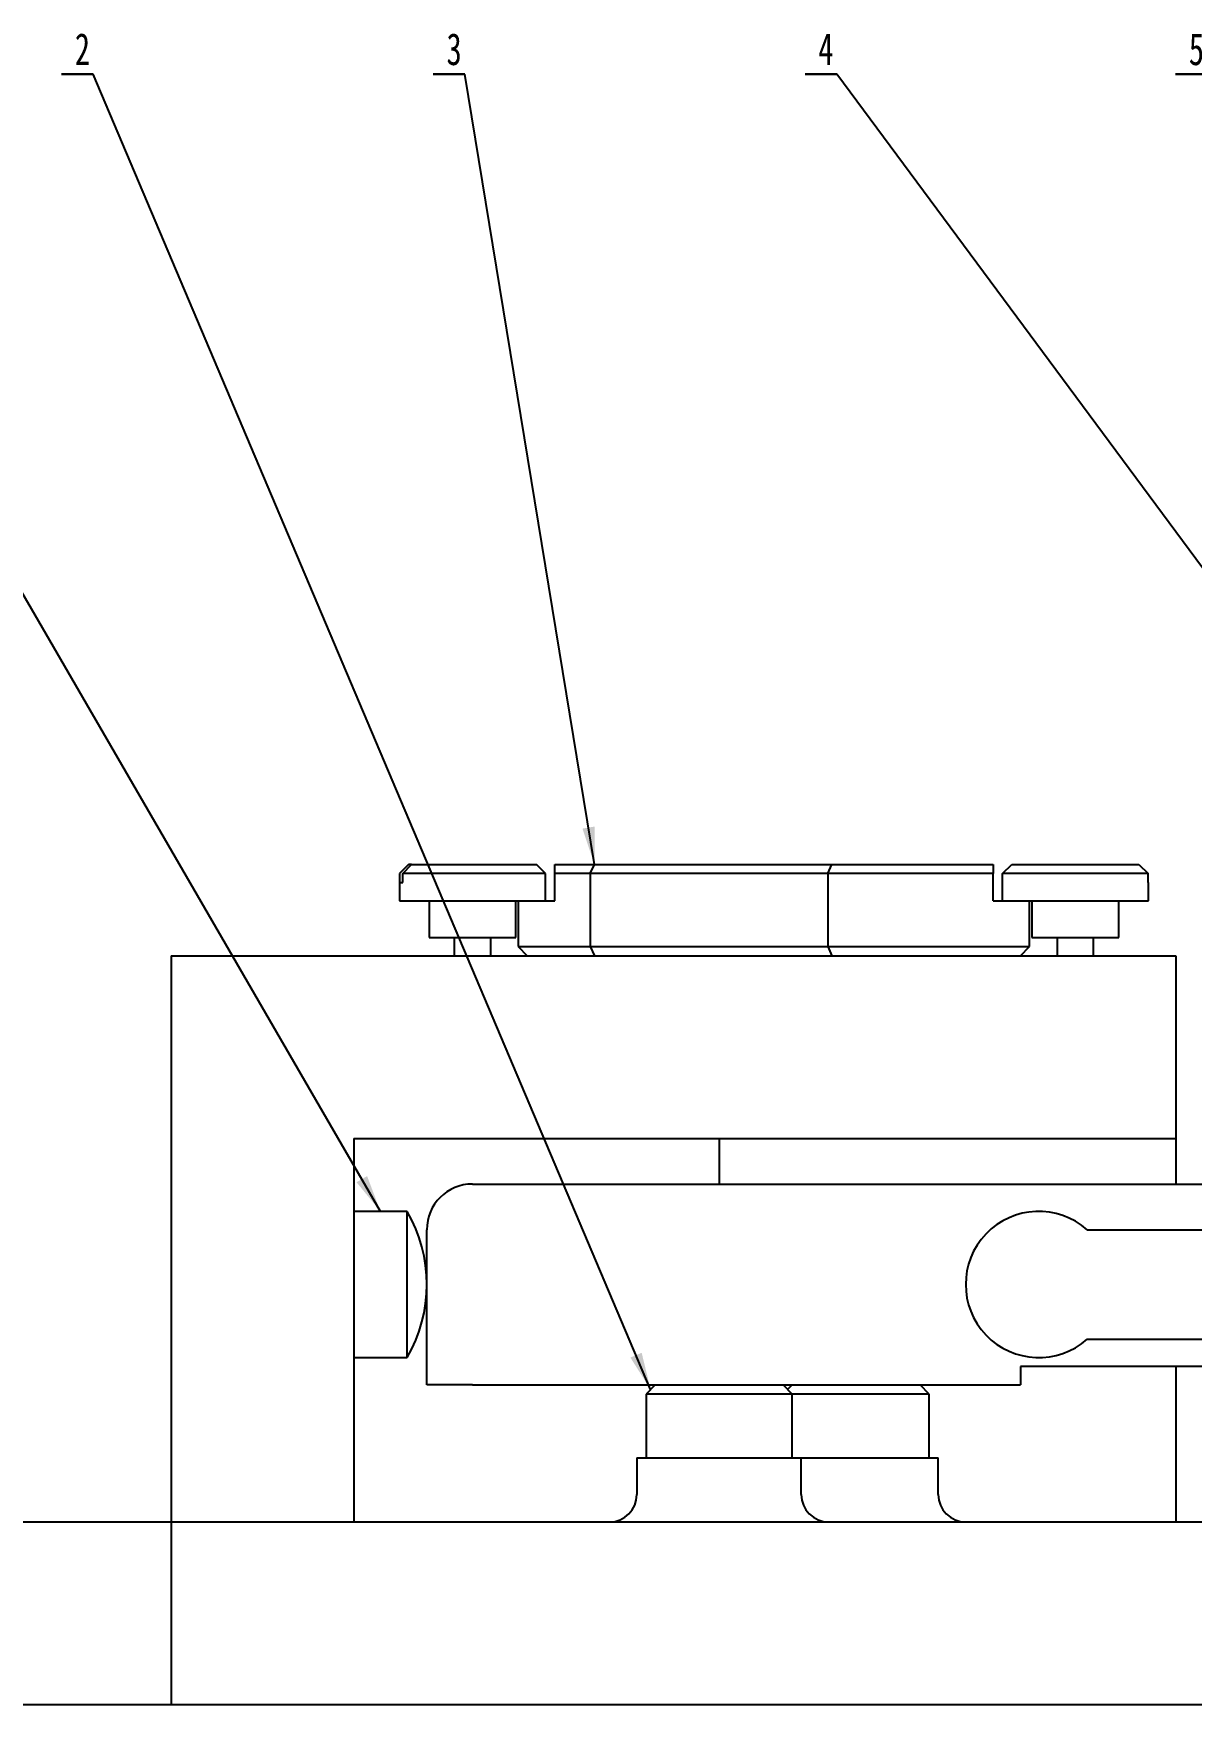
# Model space of a CAD drawing. Header units: millimetres. Extents: x 19 to 860, y 28 to 622.
# Drawn here: x 134.8 to 261.6, y 328.4 to 511.4 of the extents above; entities that cross this region are included whole.
import ezdxf

# ---------------------------------------------------------------- set-up
doc = ezdxf.new("R2010")
doc.units = ezdxf.units.MM
doc.layers.add('10', color=7, linetype='Continuous')
doc.styles.add('SLDTEXTSTYLE4', font='TXT', dxfattribs={"width": 0.7})
doc.styles.get("Standard").update_dxf_attribs({"font": 'arial.ttf'})
doc.dimstyles.new('SLDDIMSTYLE0', dxfattribs={"dimtxt": 0.18, "dimasz": 4.08, "dimexe": 0, "dimexo": 0.0625, "dimgap": 0, "dimtad": 0, "dimtih": 1, "dimtoh": 1, "dimdec": 0, "dimrnd": 1e-09, "dimzin": 0, "dimdsep": 46, "dimtxsty": 'Standard', "dimsah": 1, "dimcen": 0.09, "dimadec": 0, "dimazin": 0, "dimtfac": 4.08, "dimtdec": 0, "dimtofl": 0, "dimtmove": 0, "dimatfit": 3, "dimfxl": 1, "dimfrac": 2, "dimtolj": 1, "dimtzin": 0, "dimarcsym": 0})

# ---------------------------------------------------------------- blocks, each defined once
blk = doc.blocks.new('SW_NOTE_1')
at = {"layer": '10', "color": 0}
for p, q in [((-3.47, 0), (0, 0)), ((0, 0), (-3.47, 0)), ((-3.47, 0), (0, 0)), ((0, 0), (-3.47, 0)), ((-3.47, 0), (0, 0)), ((0, 0), (-3.47, 0))]:
    blk.add_line(p, q, dxfattribs=at)
at = {"layer": '10', "color": 0, "insert": (-1.19, 4.48), "char_height": 3.5, "attachment_point": 2, "style": 'SLDTEXTSTYLE4'}
blk.add_mtext('2', dxfattribs=at)
blk = doc.blocks.new('SW_NOTE_2')
at = {"layer": '10', "color": 0}
for p, q in [((-3.47, 0), (0, 0)), ((0, 0), (-3.47, 0)), ((-3.47, 0), (0, 0)), ((0, 0), (-3.47, 0)), ((-3.47, 0), (0, 0)), ((0, 0), (-3.47, 0))]:
    blk.add_line(p, q, dxfattribs=at)
at = {"layer": '10', "color": 0, "insert": (-1.19, 4.48), "char_height": 3.5, "attachment_point": 2, "style": 'SLDTEXTSTYLE4'}
blk.add_mtext('3', dxfattribs=at)
blk = doc.blocks.new('SW_NOTE_3')
at = {"layer": '10', "color": 0}
for p, q in [((-3.47, 0), (0, 0)), ((0, 0), (-3.47, 0)), ((-3.47, 0), (0, 0)), ((0, 0), (-3.47, 0)), ((-3.47, 0), (0, 0)), ((0, 0), (-3.47, 0))]:
    blk.add_line(p, q, dxfattribs=at)
at = {"layer": '10', "color": 0, "insert": (-1.19, 4.48), "char_height": 3.5, "attachment_point": 2, "style": 'SLDTEXTSTYLE4'}
blk.add_mtext('4', dxfattribs=at)
blk = doc.blocks.new('SW_NOTE_4')
at = {"layer": '10', "color": 0}
for p, q in [((-3.47, 0), (0, 0)), ((0, 0), (-3.47, 0)), ((-3.47, 0), (0, 0)), ((0, 0), (-3.47, 0)), ((-3.47, 0), (0, 0)), ((0, 0), (-3.47, 0))]:
    blk.add_line(p, q, dxfattribs=at)
at = {"layer": '10', "color": 0, "insert": (-1.19, 4.48), "char_height": 3.5, "attachment_point": 2, "style": 'SLDTEXTSTYLE4'}
blk.add_mtext('5', dxfattribs=at)

msp = doc.modelspace()

# ---------------------------------------------------------------- linework, layer by layer
at = {"color": 7, "linetype": 'Continuous', "lineweight": 25}
for p, q in [((175.84, 420.45), (174.84, 419.45)), ((174.84, 419.45), (174.84, 416.45)), ((174.89, 419.45), (174.84, 419.45)), ((174.89, 418.45), (174.89, 419.45)), ((175.2, 419.45), (176.18, 420.45)), ((175.2, 418.45), (175.2, 419.45)), ((190.84, 419.45), (175.2, 419.45)), ((175.84, 420.45), (175.88, 420.45)), ((176.18, 420.45), (175.88, 420.45)), ((176.18, 420.45), (189.84, 420.45)), ((190.84, 419.45), (189.84, 420.45)), ((190.84, 416.45), (190.84, 419.45)), ((191.84, 419.45), (191.84, 420.45)), ((191.84, 420.45), (196.2, 420.45)), ((191.84, 416.45), (191.84, 419.45)), ((195.73, 419.45), (191.84, 419.45)), ((195.73, 419.45), (196.2, 420.45)), ((221.73, 419.45), (195.73, 419.45)), ((195.73, 419.45), (195.73, 411.45)), ((196.2, 420.45), (222.2, 420.45)), ((221.73, 419.45), (222.2, 420.45)), ((239.84, 419.45), (221.73, 419.45)), ((221.73, 419.45), (221.73, 411.45)), ((222.2, 420.45), (239.84, 420.45)), ((239.84, 420.45), (239.84, 419.45)), ((239.84, 416.45), (239.84, 419.45)), ((240.88, 419.45), (241.88, 420.45)), ((256.81, 419.45), (240.88, 419.45)), ((240.88, 418.45), (240.88, 419.45)), ((241.88, 420.45), (255.8, 420.45)), ((255.8, 420.45), (256.81, 419.45)), ((256.81, 418.45), (256.81, 419.45)), ((174.89, 418.45), (175.2, 418.45)), ((240.84, 418.45), (240.84, 416.45)), ((240.84, 418.45), (240.88, 418.45)), ((256.81, 418.45), (256.84, 418.45)), ((256.84, 416.45), (256.84, 418.45)), ((174.84, 416.45), (184.47, 416.45)), ((178.09, 416.45), (178.09, 412.45)), ((184.47, 416.45), (188.82, 416.45)), ((187.59, 412.45), (187.59, 416.45)), ((187.84, 416.45), (187.84, 411.45)), ((188.82, 416.45), (191.84, 416.45)), ((239.84, 416.45), (242.87, 416.45)), ((242.87, 416.45), (248.84, 416.45)), ((243.84, 411.45), (243.84, 416.45)), ((244.09, 416.45), (244.09, 412.45)), ((248.84, 416.45), (256.84, 416.45)), ((253.59, 412.45), (253.59, 416.45)), ((178.09, 412.45), (183.81, 412.45)), ((180.84, 412.45), (180.84, 410.45)), ((183.81, 412.45), (187.59, 412.45)), ((184.84, 410.45), (184.84, 412.45)), ((244.09, 412.45), (248.84, 412.45)), ((246.84, 412.45), (246.84, 410.45)), ((248.84, 412.45), (253.59, 412.45)), ((250.84, 410.45), (250.84, 412.45)), ((149.84, 410.45), (259.84, 410.45)), ((149.84, 410.45), (149.84, 348.45)), ((187.84, 411.45), (188.84, 410.45)), ((187.84, 411.45), (195.73, 411.45)), ((195.73, 411.45), (221.73, 411.45)), ((195.73, 411.45), (196.2, 410.45)), ((221.73, 411.45), (243.84, 411.45)), ((221.73, 411.45), (222.2, 410.45)), ((242.84, 410.45), (243.84, 411.45)), ((259.84, 410.45), (259.84, 390.45)), ((169.84, 390.45), (259.84, 390.45)), ((169.84, 390.45), (169.84, 348.45)), ((209.84, 390.45), (209.84, 385.45)), ((259.84, 390.45), (259.84, 385.45)), ((182.84, 385.45), (274.84, 385.45)), ((175.7, 382.45), (169.84, 382.45)), ((175.7, 366.45), (175.7, 382.45)), ((177.84, 363.45), (177.84, 380.45)), ((250.13, 380.45), (274.84, 380.45)), ((250.13, 368.45), (274.84, 368.45)), ((169.84, 366.45), (175.7, 366.45)), ((274.84, 365.45), (242.84, 365.45)), ((242.84, 365.45), (242.84, 363.45)), ((259.84, 365.45), (259.84, 348.45)), ((182.84, 363.45), (177.84, 363.45)), ((182.84, 363.45), (242.84, 363.45)), ((202.84, 363.45), (201.84, 362.45)), ((201.84, 362.45), (201.84, 355.45)), ((209.84, 362.45), (201.84, 362.45)), ((217.84, 362.45), (209.84, 362.45)), ((217.84, 362.45), (216.84, 363.45)), ((217.84, 363.45), (217.34, 362.95)), ((217.84, 355.45), (217.84, 362.45)), ((224.84, 362.45), (217.84, 362.45)), ((232.84, 362.45), (224.84, 362.45)), ((232.84, 362.45), (231.84, 363.45)), ((232.84, 355.45), (232.84, 362.45)), ((200.84, 355.45), (200.84, 351.45)), ((200.84, 355.45), (218.84, 355.45)), ((218.84, 351.45), (218.84, 355.45)), ((218.84, 355.45), (233.84, 355.45)), ((233.84, 351.45), (233.84, 355.45)), ((110.84, 348.45), (149.84, 348.45)), ((149.84, 348.45), (149.84, 328.45)), ((149.84, 348.45), (267.34, 348.45)), ((110.84, 328.45), (149.84, 328.45)), ((149.84, 328.45), (267.34, 328.45))]:
    msp.add_line(p, q, dxfattribs=at)
for centre, radius, start, end in [((182.84, 380.45), 5, 90, 180), ((161.84, 374.45), 16, 330, 30), ((244.84, 374.45), 8, 48.5904, 311.4096), ((197.84, 351.45), 3, 270, 0), ((221.84, 351.45), 3, 180, 270), ((236.84, 351.45), 3, 180, 270)]:
    msp.add_arc(centre, radius, start, end, dxfattribs=at)

# ---------------------------------------------------------------- block references
for name, p in [('SW_NOTE_1', (141.33, 506.99)), ('SW_NOTE_2', (182.02, 506.99)), ('SW_NOTE_3', (222.72, 506.99)), ('SW_NOTE_4', (263.29, 506.99))]:
    msp.add_blockref(name, p)

# ---------------------------------------------------------------- leaders
for points in [[(172.77, 382.45), (100.63, 506.99)], [(202.34, 362.95), (141.33, 506.99)], [(196.2, 420.45), (182.02, 506.99)], [(279.86, 429.81), (222.72, 506.99)]]:
    msp.add_leader(points, dimstyle='SLDDIMSTYLE0')

doc.saveas('drawing.dxf')
